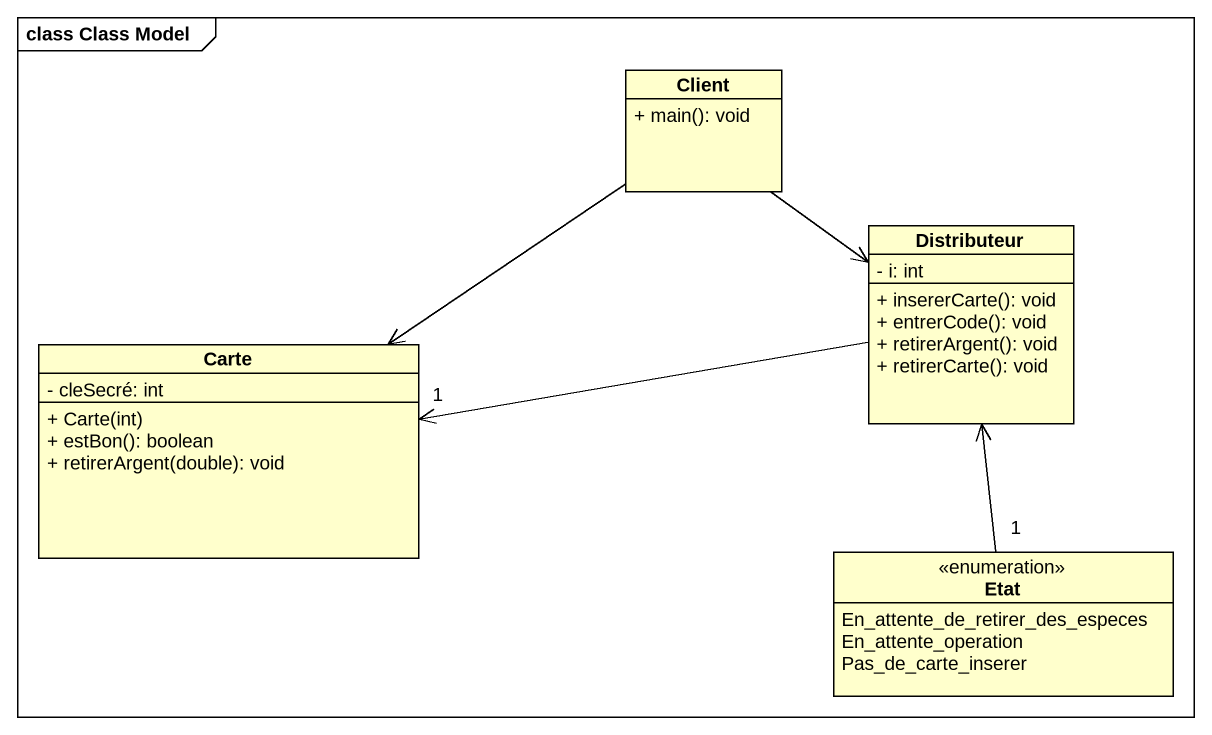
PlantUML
@startuml
mainframe class Class Model
hide circle
hide empty members
skinparam classAttributeIconSize 0
class Client {
  + main(): void
}
class Distributeur {
  - i: int
  + insererCarte(): void
  + entrerCode(): void
  + retirerArgent(): void
  + retirerCarte(): void
}
class Carte {
  - cleSecré: int
  + Carte(int)
  + estBon(): boolean
  + retirerArgent(double): void
}
enum Etat {
  En_attente_de_retirer_des_especes
  En_attente_operation
  Pas_de_carte_inserer
}
Client --> Distributeur
Client --> Carte
Distributeur <-- "1" Etat
Carte "1" <-right- Distributeur
@enduml
